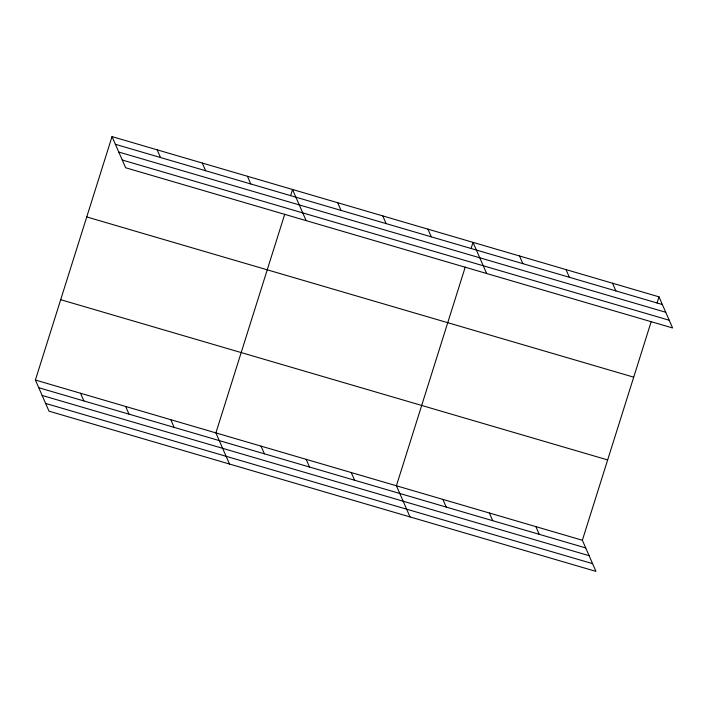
<?xml version="1.0" encoding="UTF-8"?>
<svg xmlns="http://www.w3.org/2000/svg" width="708" height="708" viewBox="0 0 708 708"><rect width="100%" height="100%" fill="white"/><g stroke="black" fill="none" stroke-linecap="round" stroke-linejoin="round"><path stroke-width="1.06" d="M651.218 321.556L582.365 540.248L595.968 571.391L49.002 411.162L35.4 380.028L112.032 136.609L658.998 296.838L672.6 327.972L125.635 167.752L112.032 136.609M284.749 214.205L215.896 432.898L229.507 464.041M290.581 195.665L292.528 189.487L306.13 220.622M465.245 267.075L396.4 485.776L410.003 516.911M471.085 248.535L473.024 242.357L486.635 273.5M657.051 303.015L658.998 296.838M115.395 144.308L662.361 304.529M118.767 152.043L665.741 312.263M122.254 160.017L669.219 320.237M86.739 216.94L633.704 377.16M60.684 299.696L607.65 459.926M35.4 380.028L582.365 540.248M38.763 387.719L585.728 547.939M42.144 395.453L589.109 555.683M45.622 403.427L592.587 563.648M612.5 283.218L615.863 290.908M566.011 269.598L569.374 277.288M519.522 255.977L522.885 263.668M427.906 229.144L431.261 236.835M535.876 526.628L539.231 534.328M382.78 215.922L386.143 223.613M489.378 513.008L492.741 520.707M337.654 202.7L341.017 210.4M442.889 499.397L446.252 507.087M247.402 176.265L250.765 183.956M351.274 472.555L354.637 480.245M202.276 163.052L205.639 170.743M306.148 459.333L309.511 467.032M157.158 149.831L160.512 157.521M261.022 446.12L264.385 453.81M170.778 419.685L174.133 427.375M125.652 406.463L129.006 414.153M80.526 393.241L83.889 400.94"/></g></svg>
